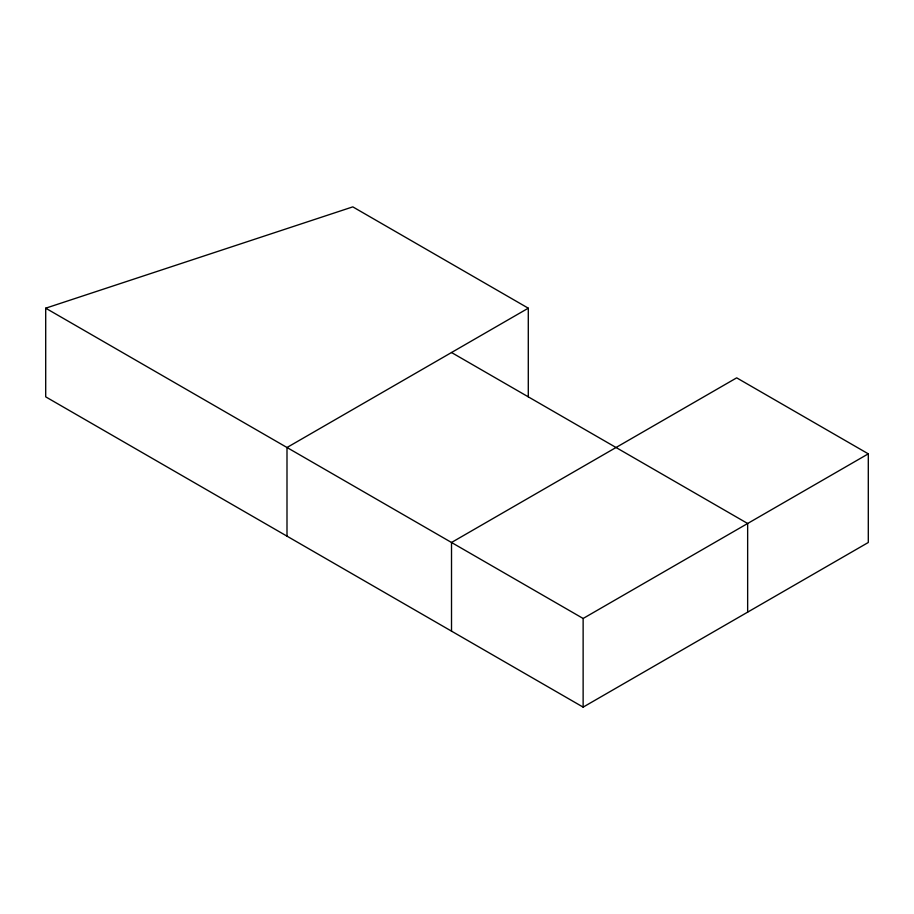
<?xml version="1.0" encoding="UTF-8"?>
<svg xmlns="http://www.w3.org/2000/svg" width="914" height="914" viewBox="0 0 914 914"><rect width="100%" height="100%" fill="white"/><g stroke="black" fill="none" stroke-linecap="round" stroke-linejoin="round"><path stroke-width="1.37" d="M528.292 396.847L528.292 308.189L286.996 447.506L286.996 536.152M45.7 308.189L583.132 618.47L868.3 453.835L868.3 542.482L583.132 707.128L45.7 396.847L45.7 308.189L352.804 206.872L528.292 308.189M868.3 453.835L736.684 377.848L451.516 542.482L451.516 631.14M451.516 352.518L747.652 523.494L747.652 612.14M583.132 618.47L583.132 707.128"/></g></svg>
